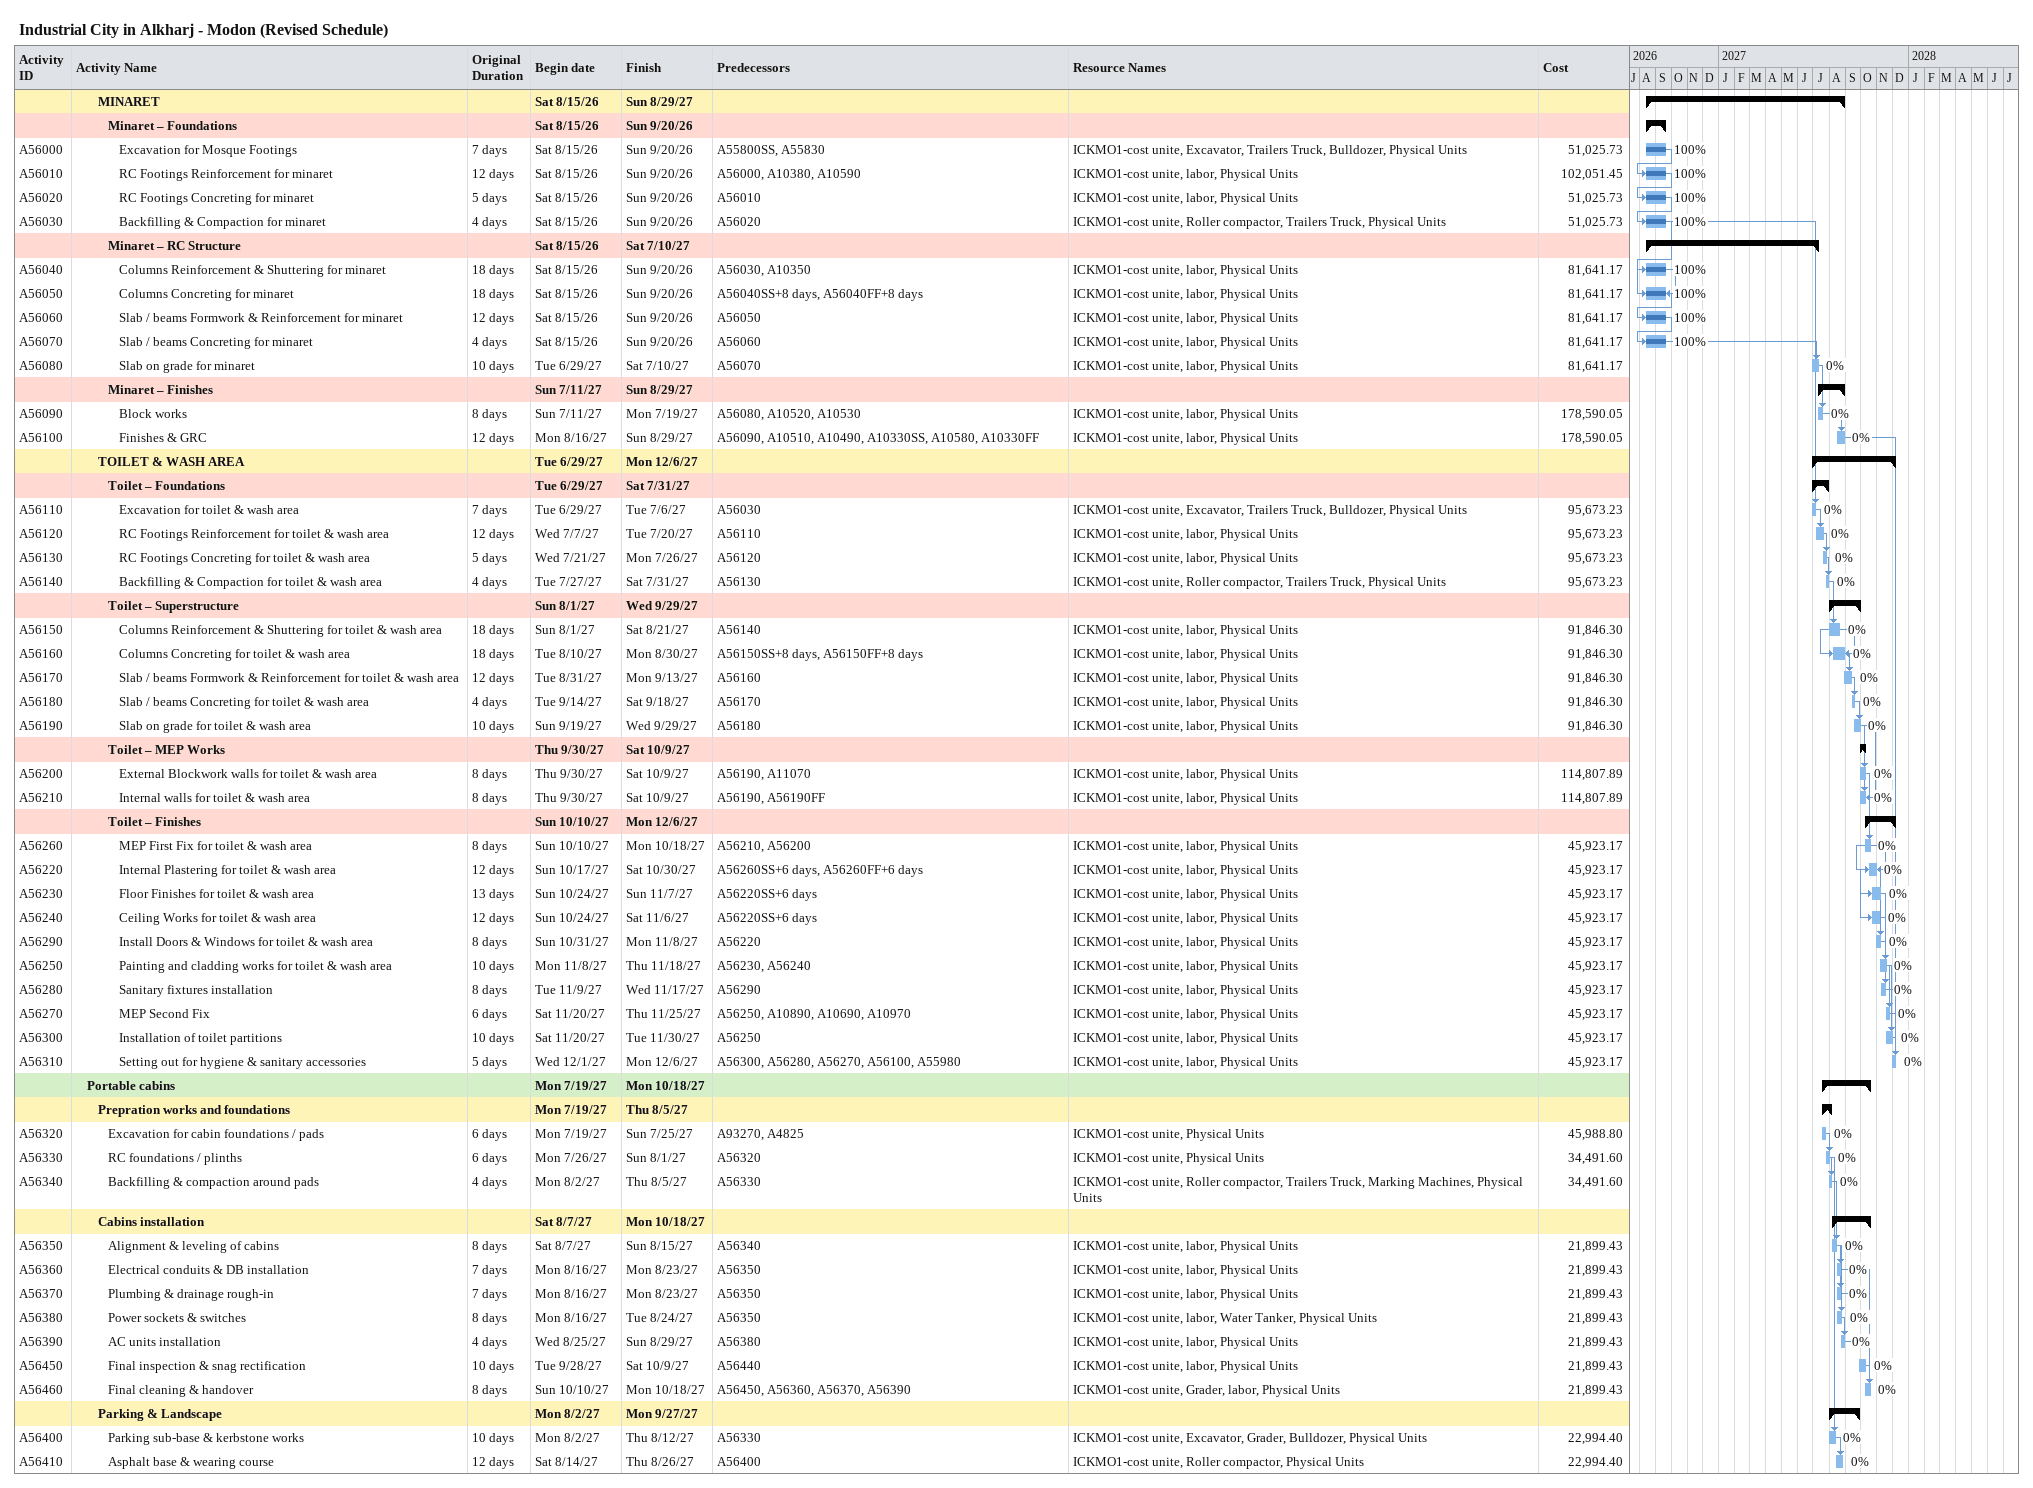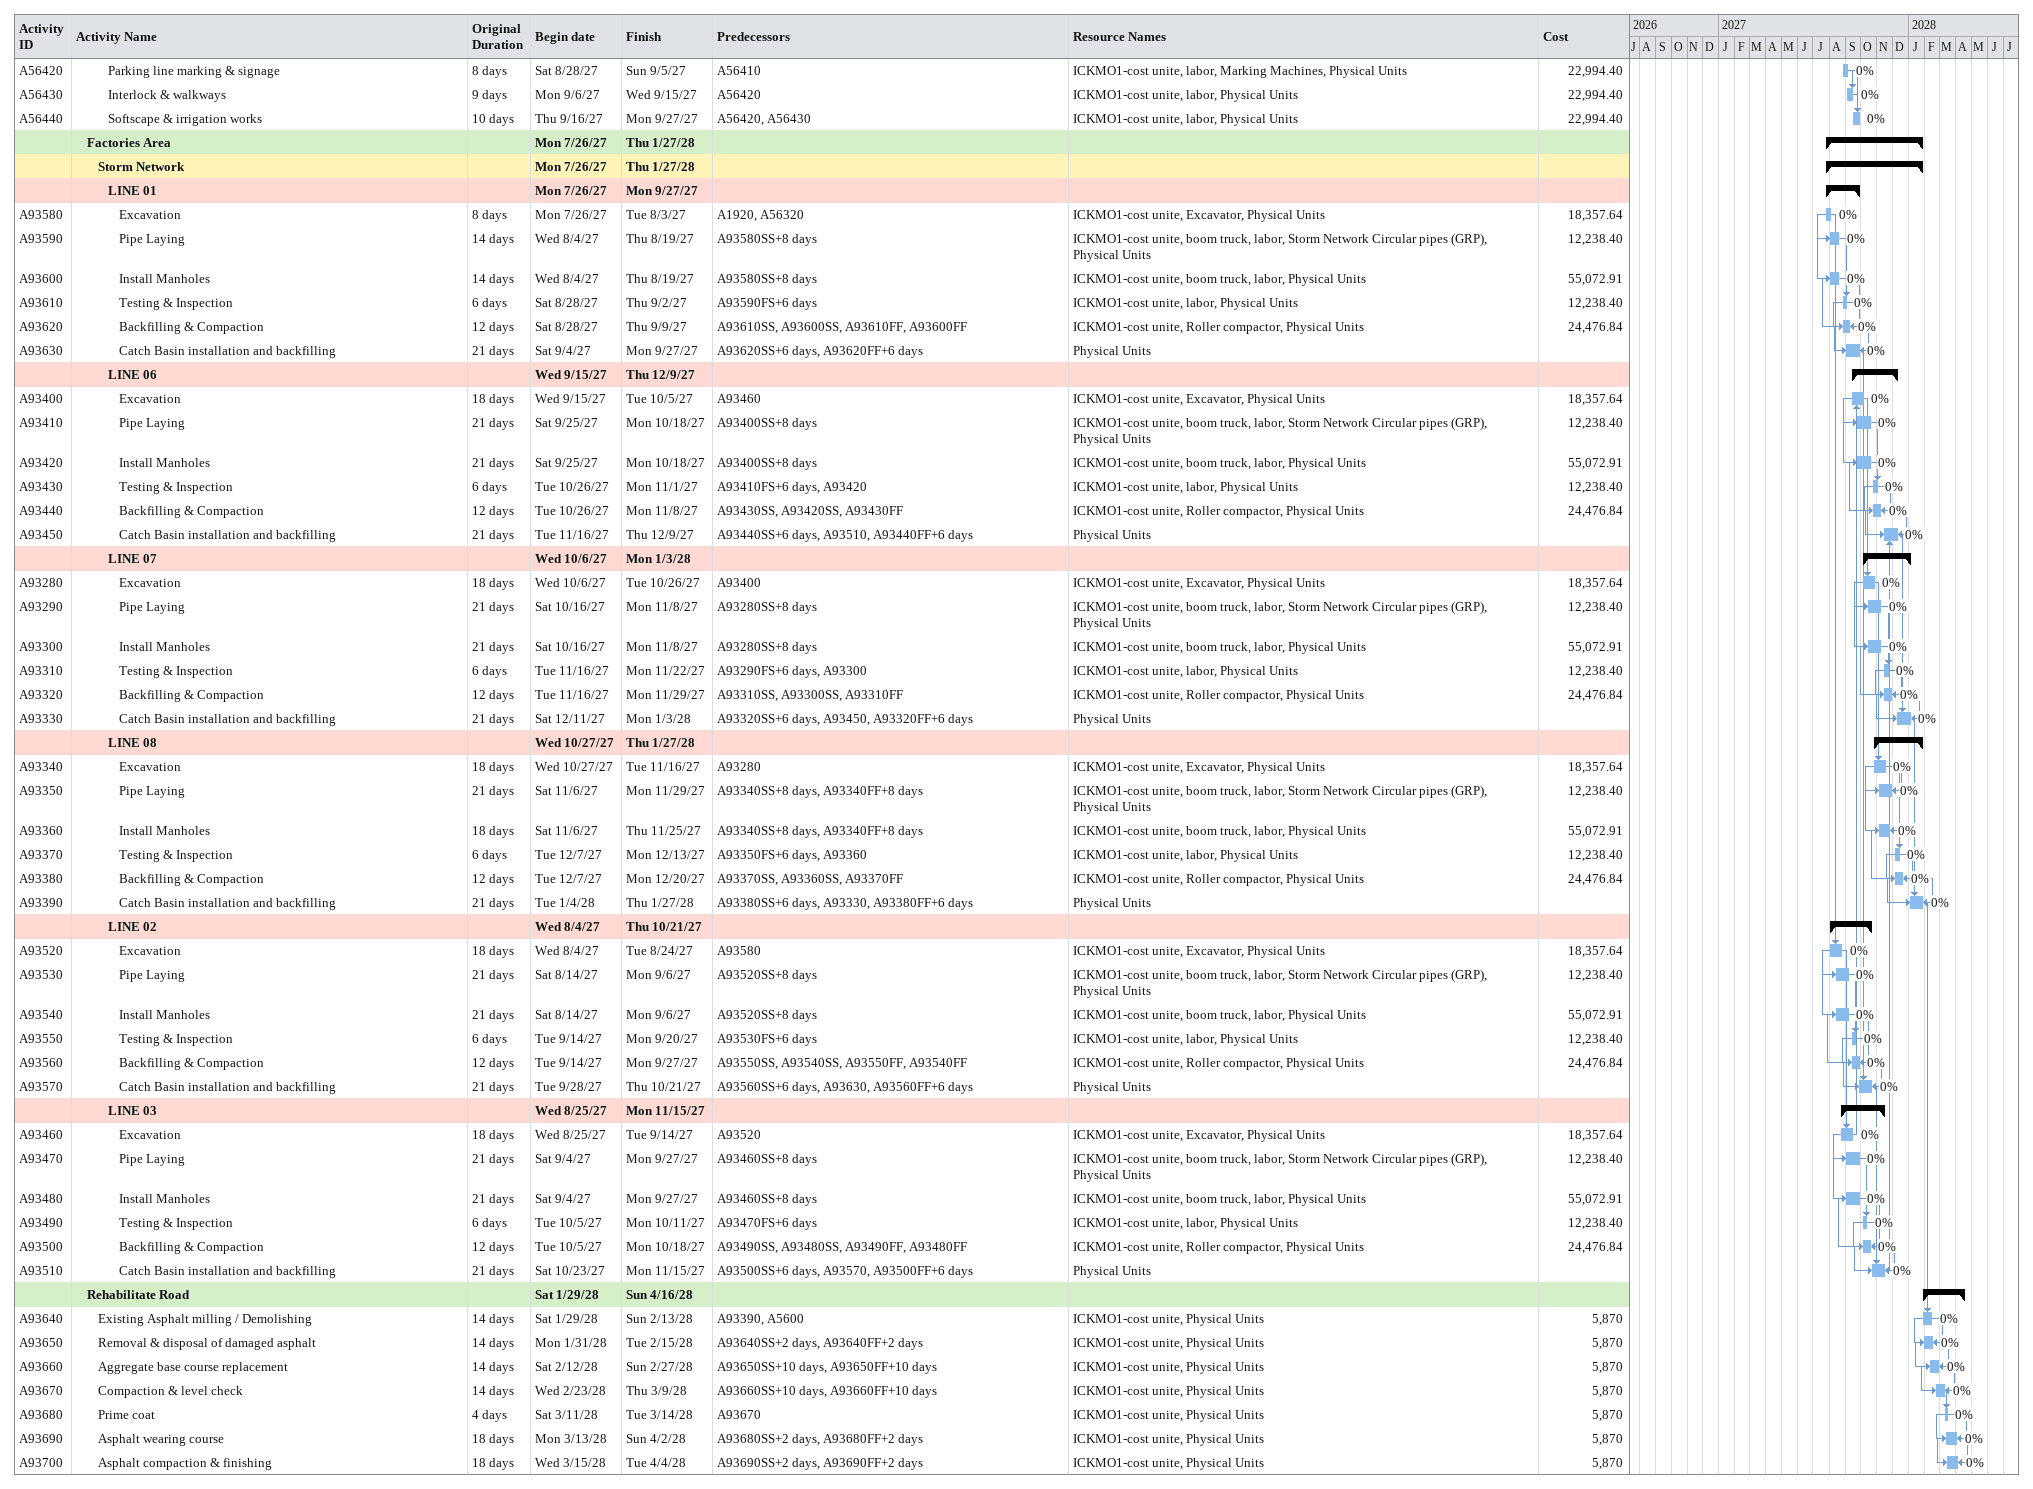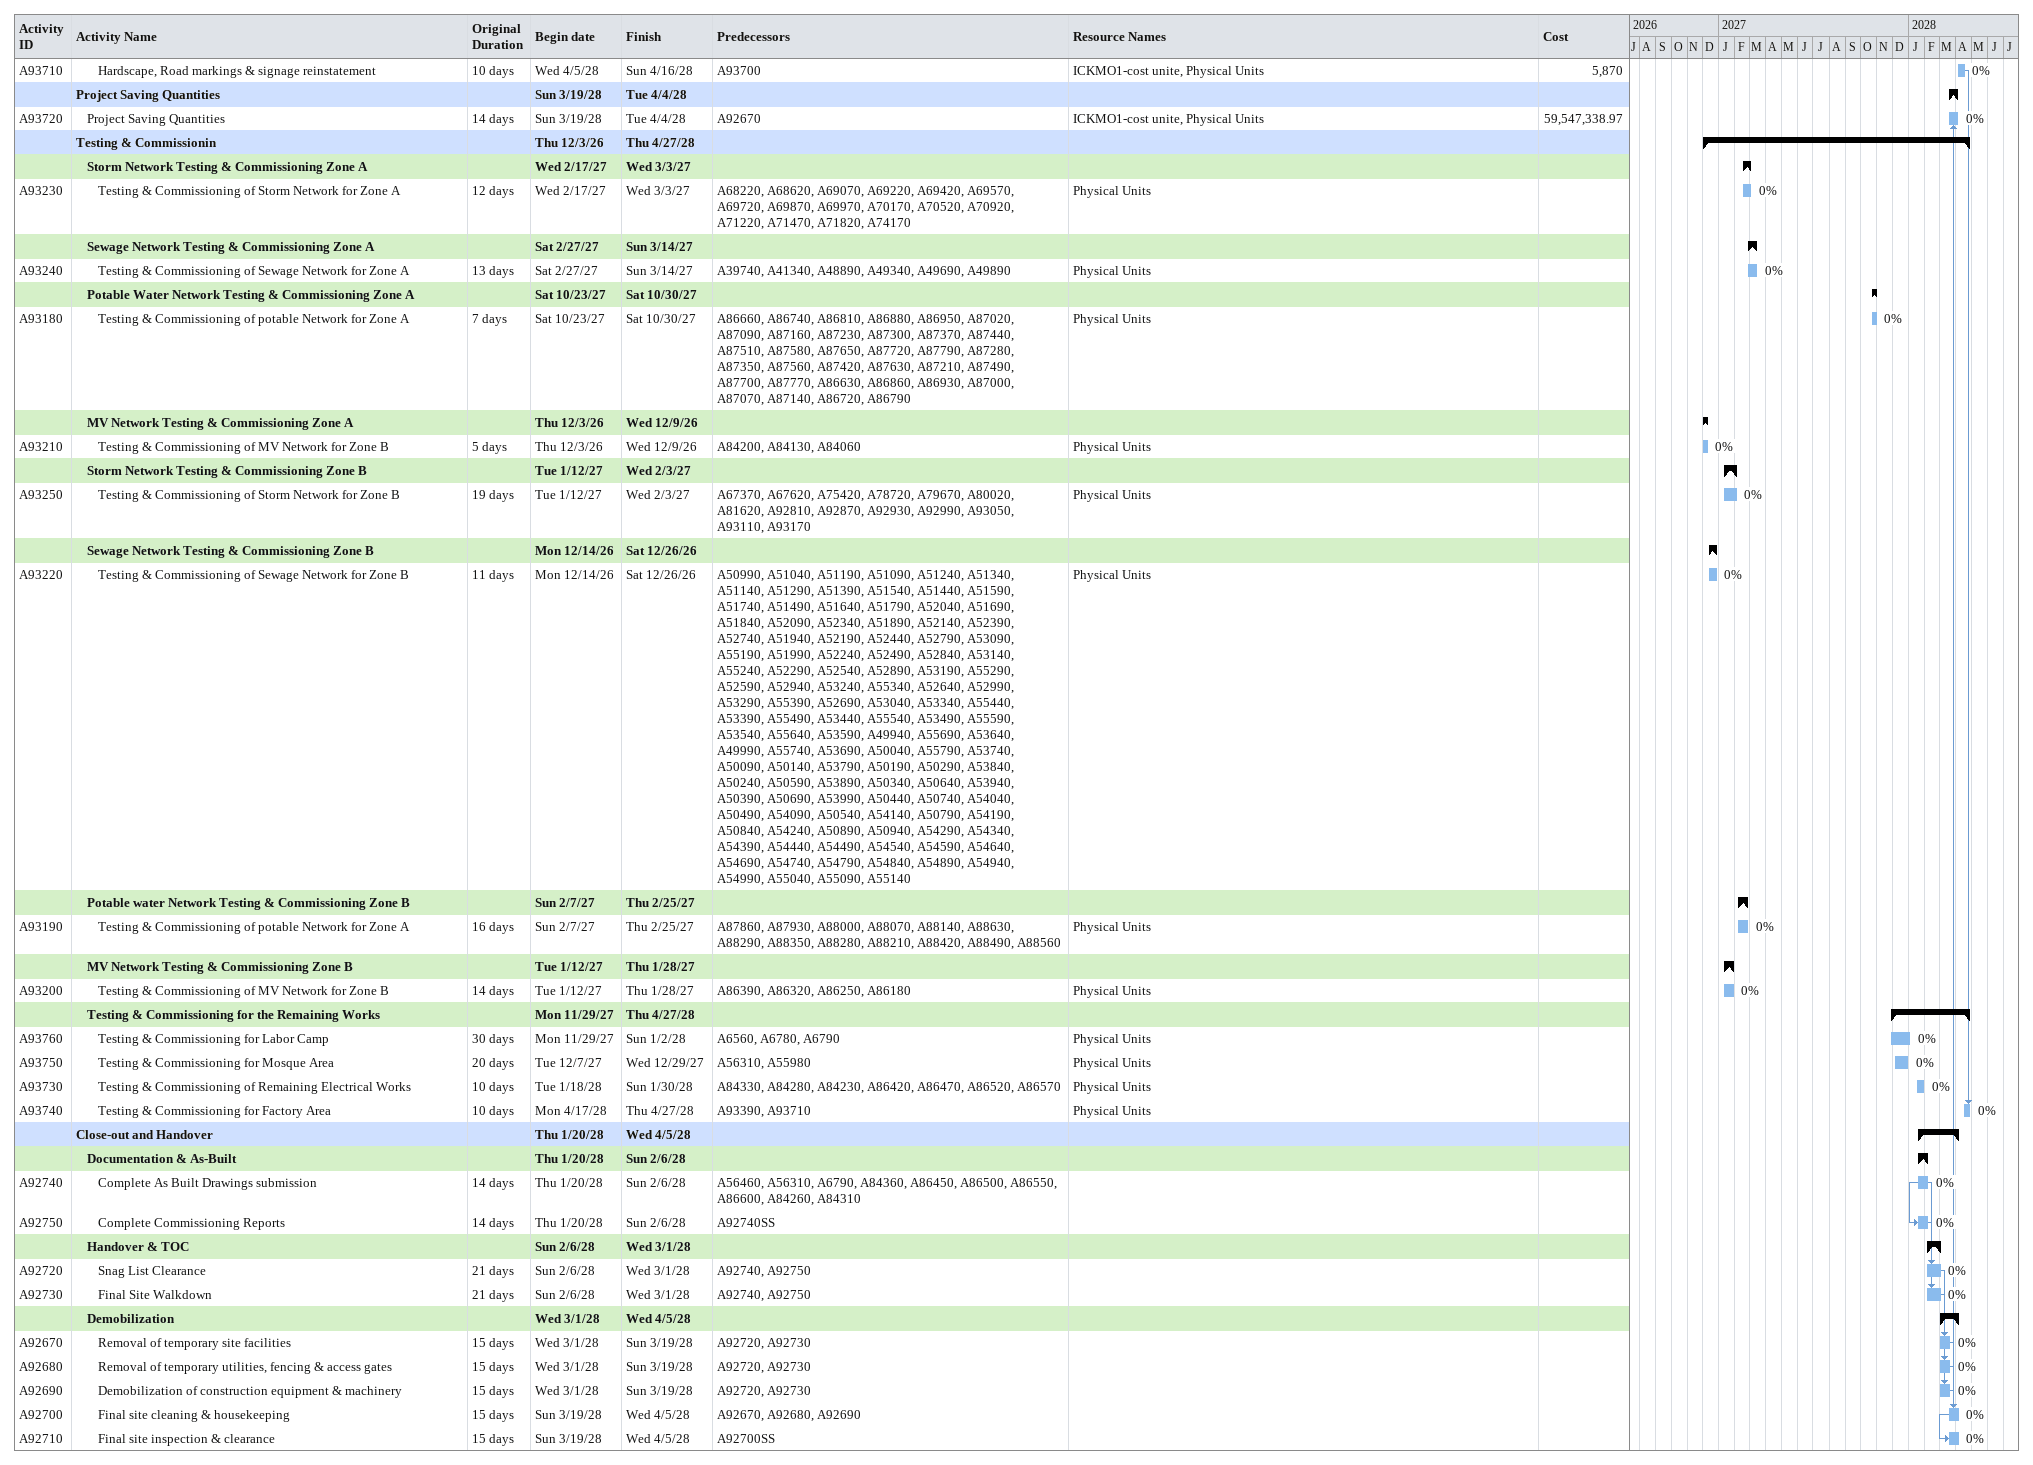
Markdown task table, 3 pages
Industrial City in Alkharj - Modon (Revised Schedule)

| ID | Level | Task | Original duration | Start | Finish | Predecessors | Resources | % complete | Cost |
|---|---|---|---|---|---|---|---|---|---|
|  | 3 | **MINARET** |  | 2026-08-15 | 2027-08-29 |  |  |  |  |
|  | 4 | **Minaret – Foundations** |  | 2026-08-15 | 2026-09-20 |  |  |  |  |
| A56000 | 5 | Excavation for Mosque Footings | 7d | 2026-08-15 | 2026-09-20 | A55800SS, A55830 | ICKMO1-cost unite, Excavator, Trailers Truck, Bulldozer, Physical Units | 100 | 51025.73 |
| A56010 | 5 | RC Footings Reinforcement for minaret | 12d | 2026-08-15 | 2026-09-20 | A56000, A10380, A10590 | ICKMO1-cost unite, labor, Physical Units | 100 | 102051.45 |
| A56020 | 5 | RC Footings Concreting for minaret | 5d | 2026-08-15 | 2026-09-20 | A56010 | ICKMO1-cost unite, labor, Physical Units | 100 | 51025.73 |
| A56030 | 5 | Backfilling & Compaction for minaret | 4d | 2026-08-15 | 2026-09-20 | A56020 | ICKMO1-cost unite, Roller compactor, Trailers Truck, Physical Units | 100 | 51025.73 |
|  | 4 | **Minaret – RC Structure** |  | 2026-08-15 | 2027-07-10 |  |  |  |  |
| A56040 | 5 | Columns Reinforcement & Shuttering for minaret | 18d | 2026-08-15 | 2026-09-20 | A56030, A10350 | ICKMO1-cost unite, labor, Physical Units | 100 | 81641.17 |
| A56050 | 5 | Columns Concreting for minaret | 18d | 2026-08-15 | 2026-09-20 | A56040SS+8d, A56040FF+8d | ICKMO1-cost unite, labor, Physical Units | 100 | 81641.17 |
| A56060 | 5 | Slab / beams Formwork & Reinforcement for minaret | 12d | 2026-08-15 | 2026-09-20 | A56050 | ICKMO1-cost unite, labor, Physical Units | 100 | 81641.17 |
| A56070 | 5 | Slab / beams Concreting for minaret | 4d | 2026-08-15 | 2026-09-20 | A56060 | ICKMO1-cost unite, labor, Physical Units | 100 | 81641.17 |
| A56080 | 5 | Slab on grade for minaret | 10d | 2027-06-29 | 2027-07-10 | A56070 | ICKMO1-cost unite, labor, Physical Units | 0 | 81641.17 |
|  | 4 | **Minaret – Finishes** |  | 2027-07-11 | 2027-08-29 |  |  |  |  |
| A56090 | 5 | Block works | 8d | 2027-07-11 | 2027-07-19 | A56080, A10520, A10530 | ICKMO1-cost unite, labor, Physical Units | 0 | 178590.05 |
| A56100 | 5 | Finishes & GRC | 12d | 2027-08-16 | 2027-08-29 | A56090, A10510, A10490, A10330SS, A10580, A10330FF | ICKMO1-cost unite, labor, Physical Units | 0 | 178590.05 |
|  | 3 | **TOILET & WASH AREA** |  | 2027-06-29 | 2027-12-06 |  |  |  |  |
|  | 4 | **Toilet – Foundations** |  | 2027-06-29 | 2027-07-31 |  |  |  |  |
| A56110 | 5 | Excavation for toilet & wash area | 7d | 2027-06-29 | 2027-07-06 | A56030 | ICKMO1-cost unite, Excavator, Trailers Truck, Bulldozer, Physical Units | 0 | 95673.23 |
| A56120 | 5 | RC Footings Reinforcement for toilet & wash area | 12d | 2027-07-07 | 2027-07-20 | A56110 | ICKMO1-cost unite, labor, Physical Units | 0 | 95673.23 |
| A56130 | 5 | RC Footings Concreting for toilet & wash area | 5d | 2027-07-21 | 2027-07-26 | A56120 | ICKMO1-cost unite, labor, Physical Units | 0 | 95673.23 |
| A56140 | 5 | Backfilling & Compaction for toilet & wash area | 4d | 2027-07-27 | 2027-07-31 | A56130 | ICKMO1-cost unite, Roller compactor, Trailers Truck, Physical Units | 0 | 95673.23 |
|  | 4 | **Toilet – Superstructure** |  | 2027-08-01 | 2027-09-29 |  |  |  |  |
| A56150 | 5 | Columns Reinforcement & Shuttering for toilet & wash area | 18d | 2027-08-01 | 2027-08-21 | A56140 | ICKMO1-cost unite, labor, Physical Units | 0 | 91846.30 |
| A56160 | 5 | Columns Concreting for toilet & wash area | 18d | 2027-08-10 | 2027-08-30 | A56150SS+8d, A56150FF+8d | ICKMO1-cost unite, labor, Physical Units | 0 | 91846.30 |
| A56170 | 5 | Slab / beams Formwork & Reinforcement for toilet & wash area | 12d | 2027-08-31 | 2027-09-13 | A56160 | ICKMO1-cost unite, labor, Physical Units | 0 | 91846.30 |
| A56180 | 5 | Slab / beams Concreting for toilet & wash area | 4d | 2027-09-14 | 2027-09-18 | A56170 | ICKMO1-cost unite, labor, Physical Units | 0 | 91846.30 |
| A56190 | 5 | Slab on grade for toilet & wash area | 10d | 2027-09-19 | 2027-09-29 | A56180 | ICKMO1-cost unite, labor, Physical Units | 0 | 91846.30 |
|  | 4 | **Toilet – MEP Works** |  | 2027-09-30 | 2027-10-09 |  |  |  |  |
| A56200 | 5 | External Blockwork walls for toilet & wash area | 8d | 2027-09-30 | 2027-10-09 | A56190, A11070 | ICKMO1-cost unite, labor, Physical Units | 0 | 114807.89 |
| A56210 | 5 | Internal walls for toilet & wash area | 8d | 2027-09-30 | 2027-10-09 | A56190, A56190FF | ICKMO1-cost unite, labor, Physical Units | 0 | 114807.89 |
|  | 4 | **Toilet – Finishes** |  | 2027-10-10 | 2027-12-06 |  |  |  |  |
| A56260 | 5 | MEP First Fix for toilet & wash area | 8d | 2027-10-10 | 2027-10-18 | A56210, A56200 | ICKMO1-cost unite, labor, Physical Units | 0 | 45923.17 |
| A56220 | 5 | Internal Plastering for toilet & wash area | 12d | 2027-10-17 | 2027-10-30 | A56260SS+6d, A56260FF+6d | ICKMO1-cost unite, labor, Physical Units | 0 | 45923.17 |
| A56230 | 5 | Floor Finishes for toilet & wash area | 13d | 2027-10-24 | 2027-11-07 | A56220SS+6d | ICKMO1-cost unite, labor, Physical Units | 0 | 45923.17 |
| A56240 | 5 | Ceiling Works for toilet & wash area | 12d | 2027-10-24 | 2027-11-06 | A56220SS+6d | ICKMO1-cost unite, labor, Physical Units | 0 | 45923.17 |
| A56290 | 5 | Install Doors & Windows for toilet & wash area | 8d | 2027-10-31 | 2027-11-08 | A56220 | ICKMO1-cost unite, labor, Physical Units | 0 | 45923.17 |
| A56250 | 5 | Painting and cladding works for toilet & wash area | 10d | 2027-11-08 | 2027-11-18 | A56230, A56240 | ICKMO1-cost unite, labor, Physical Units | 0 | 45923.17 |
| A56280 | 5 | Sanitary fixtures installation | 8d | 2027-11-09 | 2027-11-17 | A56290 | ICKMO1-cost unite, labor, Physical Units | 0 | 45923.17 |
| A56270 | 5 | MEP Second Fix | 6d | 2027-11-20 | 2027-11-25 | A56250, A10890, A10690, A10970 | ICKMO1-cost unite, labor, Physical Units | 0 | 45923.17 |
| A56300 | 5 | Installation of toilet partitions | 10d | 2027-11-20 | 2027-11-30 | A56250 | ICKMO1-cost unite, labor, Physical Units | 0 | 45923.17 |
| A56310 | 5 | Setting out for hygiene & sanitary accessories | 5d | 2027-12-01 | 2027-12-06 | A56300, A56280, A56270, A56100, A55980 | ICKMO1-cost unite, labor, Physical Units | 0 | 45923.17 |
|  | 2 | **Portable cabins** |  | 2027-07-19 | 2027-10-18 |  |  |  |  |
|  | 3 | **Prepration works and foundations** |  | 2027-07-19 | 2027-08-05 |  |  |  |  |
| A56320 | 4 | Excavation for cabin foundations / pads | 6d | 2027-07-19 | 2027-07-25 | A93270, A4825 | ICKMO1-cost unite, Physical Units | 0 | 45988.80 |
| A56330 | 4 | RC foundations / plinths | 6d | 2027-07-26 | 2027-08-01 | A56320 | ICKMO1-cost unite, Physical Units | 0 | 34491.60 |
| A56340 | 4 | Backfilling & compaction around pads | 4d | 2027-08-02 | 2027-08-05 | A56330 | ICKMO1-cost unite, Roller compactor, Trailers Truck, Marking Machines, Physical Units | 0 | 34491.60 |
|  | 3 | **Cabins installation** |  | 2027-08-07 | 2027-10-18 |  |  |  |  |
| A56350 | 4 | Alignment & leveling of cabins | 8d | 2027-08-07 | 2027-08-15 | A56340 | ICKMO1-cost unite, labor, Physical Units | 0 | 21899.43 |
| A56360 | 4 | Electrical conduits & DB installation | 7d | 2027-08-16 | 2027-08-23 | A56350 | ICKMO1-cost unite, labor, Physical Units | 0 | 21899.43 |
| A56370 | 4 | Plumbing & drainage rough-in | 7d | 2027-08-16 | 2027-08-23 | A56350 | ICKMO1-cost unite, labor, Physical Units | 0 | 21899.43 |
| A56380 | 4 | Power sockets & switches | 8d | 2027-08-16 | 2027-08-24 | A56350 | ICKMO1-cost unite, labor, Water Tanker, Physical Units | 0 | 21899.43 |
| A56390 | 4 | AC units installation | 4d | 2027-08-25 | 2027-08-29 | A56380 | ICKMO1-cost unite, labor, Physical Units | 0 | 21899.43 |
| A56450 | 4 | Final inspection & snag rectification | 10d | 2027-09-28 | 2027-10-09 | A56440 | ICKMO1-cost unite, labor, Physical Units | 0 | 21899.43 |
| A56460 | 4 | Final cleaning & handover | 8d | 2027-10-10 | 2027-10-18 | A56450, A56360, A56370, A56390 | ICKMO1-cost unite, Grader, labor, Physical Units | 0 | 21899.43 |
|  | 3 | **Parking & Landscape** |  | 2027-08-02 | 2027-09-27 |  |  |  |  |
| A56400 | 4 | Parking sub-base & kerbstone works | 10d | 2027-08-02 | 2027-08-12 | A56330 | ICKMO1-cost unite, Excavator, Grader, Bulldozer, Physical Units | 0 | 22994.40 |
| A56410 | 4 | Asphalt base & wearing course | 12d | 2027-08-14 | 2027-08-26 | A56400 | ICKMO1-cost unite, Roller compactor, Physical Units | 0 | 22994.40 |
| A56420 | 4 | Parking line marking & signage | 8d | 2027-08-28 | 2027-09-05 | A56410 | ICKMO1-cost unite, labor, Marking Machines, Physical Units | 0 | 22994.40 |
| A56430 | 4 | Interlock & walkways | 9d | 2027-09-06 | 2027-09-15 | A56420 | ICKMO1-cost unite, labor, Physical Units | 0 | 22994.40 |
| A56440 | 4 | Softscape & irrigation works | 10d | 2027-09-16 | 2027-09-27 | A56420, A56430 | ICKMO1-cost unite, labor, Physical Units | 0 | 22994.40 |
|  | 2 | **Factories Area** |  | 2027-07-26 | 2028-01-27 |  |  |  |  |
|  | 3 | **Storm Network** |  | 2027-07-26 | 2028-01-27 |  |  |  |  |
|  | 4 | **LINE 01** |  | 2027-07-26 | 2027-09-27 |  |  |  |  |
| A93580 | 5 | Excavation | 8d | 2027-07-26 | 2027-08-03 | A1920, A56320 | ICKMO1-cost unite, Excavator, Physical Units | 0 | 18357.64 |
| A93590 | 5 | Pipe Laying | 14d | 2027-08-04 | 2027-08-19 | A93580SS+8d | ICKMO1-cost unite, boom truck, labor, Storm Network Circular pipes (GRP), Physical Units | 0 | 12238.40 |
| A93600 | 5 | Install Manholes | 14d | 2027-08-04 | 2027-08-19 | A93580SS+8d | ICKMO1-cost unite, boom truck, labor, Physical Units | 0 | 55072.91 |
| A93610 | 5 | Testing & Inspection | 6d | 2027-08-28 | 2027-09-02 | A93590FS+6d | ICKMO1-cost unite, labor, Physical Units | 0 | 12238.40 |
| A93620 | 5 | Backfilling & Compaction | 12d | 2027-08-28 | 2027-09-09 | A93610SS, A93600SS, A93610FF, A93600FF | ICKMO1-cost unite, Roller compactor, Physical Units | 0 | 24476.84 |
| A93630 | 5 | Catch Basin installation and backfilling | 21d | 2027-09-04 | 2027-09-27 | A93620SS+6d, A93620FF+6d | Physical Units | 0 |  |
|  | 4 | **LINE 06** |  | 2027-09-15 | 2027-12-09 |  |  |  |  |
| A93400 | 5 | Excavation | 18d | 2027-09-15 | 2027-10-05 | A93460 | ICKMO1-cost unite, Excavator, Physical Units | 0 | 18357.64 |
| A93410 | 5 | Pipe Laying | 21d | 2027-09-25 | 2027-10-18 | A93400SS+8d | ICKMO1-cost unite, boom truck, labor, Storm Network Circular pipes (GRP), Physical Units | 0 | 12238.40 |
| A93420 | 5 | Install Manholes | 21d | 2027-09-25 | 2027-10-18 | A93400SS+8d | ICKMO1-cost unite, boom truck, labor, Physical Units | 0 | 55072.91 |
| A93430 | 5 | Testing & Inspection | 6d | 2027-10-26 | 2027-11-01 | A93410FS+6d, A93420 | ICKMO1-cost unite, labor, Physical Units | 0 | 12238.40 |
| A93440 | 5 | Backfilling & Compaction | 12d | 2027-10-26 | 2027-11-08 | A93430SS, A93420SS, A93430FF | ICKMO1-cost unite, Roller compactor, Physical Units | 0 | 24476.84 |
| A93450 | 5 | Catch Basin installation and backfilling | 21d | 2027-11-16 | 2027-12-09 | A93440SS+6d, A93510, A93440FF+6d | Physical Units | 0 |  |
|  | 4 | **LINE 07** |  | 2027-10-06 | 2028-01-03 |  |  |  |  |
| A93280 | 5 | Excavation | 18d | 2027-10-06 | 2027-10-26 | A93400 | ICKMO1-cost unite, Excavator, Physical Units | 0 | 18357.64 |
| A93290 | 5 | Pipe Laying | 21d | 2027-10-16 | 2027-11-08 | A93280SS+8d | ICKMO1-cost unite, boom truck, labor, Storm Network Circular pipes (GRP), Physical Units | 0 | 12238.40 |
| A93300 | 5 | Install Manholes | 21d | 2027-10-16 | 2027-11-08 | A93280SS+8d | ICKMO1-cost unite, boom truck, labor, Physical Units | 0 | 55072.91 |
| A93310 | 5 | Testing & Inspection | 6d | 2027-11-16 | 2027-11-22 | A93290FS+6d, A93300 | ICKMO1-cost unite, labor, Physical Units | 0 | 12238.40 |
| A93320 | 5 | Backfilling & Compaction | 12d | 2027-11-16 | 2027-11-29 | A93310SS, A93300SS, A93310FF | ICKMO1-cost unite, Roller compactor, Physical Units | 0 | 24476.84 |
| A93330 | 5 | Catch Basin installation and backfilling | 21d | 2027-12-11 | 2028-01-03 | A93320SS+6d, A93450, A93320FF+6d | Physical Units | 0 |  |
|  | 4 | **LINE 08** |  | 2027-10-27 | 2028-01-27 |  |  |  |  |
| A93340 | 5 | Excavation | 18d | 2027-10-27 | 2027-11-16 | A93280 | ICKMO1-cost unite, Excavator, Physical Units | 0 | 18357.64 |
| A93350 | 5 | Pipe Laying | 21d | 2027-11-06 | 2027-11-29 | A93340SS+8d, A93340FF+8d | ICKMO1-cost unite, boom truck, labor, Storm Network Circular pipes (GRP), Physical Units | 0 | 12238.40 |
| A93360 | 5 | Install Manholes | 18d | 2027-11-06 | 2027-11-25 | A93340SS+8d, A93340FF+8d | ICKMO1-cost unite, boom truck, labor, Physical Units | 0 | 55072.91 |
| A93370 | 5 | Testing & Inspection | 6d | 2027-12-07 | 2027-12-13 | A93350FS+6d, A93360 | ICKMO1-cost unite, labor, Physical Units | 0 | 12238.40 |
| A93380 | 5 | Backfilling & Compaction | 12d | 2027-12-07 | 2027-12-20 | A93370SS, A93360SS, A93370FF | ICKMO1-cost unite, Roller compactor, Physical Units | 0 | 24476.84 |
| A93390 | 5 | Catch Basin installation and backfilling | 21d | 2028-01-04 | 2028-01-27 | A93380SS+6d, A93330, A93380FF+6d | Physical Units | 0 |  |
|  | 4 | **LINE 02** |  | 2027-08-04 | 2027-10-21 |  |  |  |  |
| A93520 | 5 | Excavation | 18d | 2027-08-04 | 2027-08-24 | A93580 | ICKMO1-cost unite, Excavator, Physical Units | 0 | 18357.64 |
| A93530 | 5 | Pipe Laying | 21d | 2027-08-14 | 2027-09-06 | A93520SS+8d | ICKMO1-cost unite, boom truck, labor, Storm Network Circular pipes (GRP), Physical Units | 0 | 12238.40 |
| A93540 | 5 | Install Manholes | 21d | 2027-08-14 | 2027-09-06 | A93520SS+8d | ICKMO1-cost unite, boom truck, labor, Physical Units | 0 | 55072.91 |
| A93550 | 5 | Testing & Inspection | 6d | 2027-09-14 | 2027-09-20 | A93530FS+6d | ICKMO1-cost unite, labor, Physical Units | 0 | 12238.40 |
| A93560 | 5 | Backfilling & Compaction | 12d | 2027-09-14 | 2027-09-27 | A93550SS, A93540SS, A93550FF, A93540FF | ICKMO1-cost unite, Roller compactor, Physical Units | 0 | 24476.84 |
| A93570 | 5 | Catch Basin installation and backfilling | 21d | 2027-09-28 | 2027-10-21 | A93560SS+6d, A93630, A93560FF+6d | Physical Units | 0 |  |
|  | 4 | **LINE 03** |  | 2027-08-25 | 2027-11-15 |  |  |  |  |
| A93460 | 5 | Excavation | 18d | 2027-08-25 | 2027-09-14 | A93520 | ICKMO1-cost unite, Excavator, Physical Units | 0 | 18357.64 |
| A93470 | 5 | Pipe Laying | 21d | 2027-09-04 | 2027-09-27 | A93460SS+8d | ICKMO1-cost unite, boom truck, labor, Storm Network Circular pipes (GRP), Physical Units | 0 | 12238.40 |
| A93480 | 5 | Install Manholes | 21d | 2027-09-04 | 2027-09-27 | A93460SS+8d | ICKMO1-cost unite, boom truck, labor, Physical Units | 0 | 55072.91 |
| A93490 | 5 | Testing & Inspection | 6d | 2027-10-05 | 2027-10-11 | A93470FS+6d | ICKMO1-cost unite, labor, Physical Units | 0 | 12238.40 |
| A93500 | 5 | Backfilling & Compaction | 12d | 2027-10-05 | 2027-10-18 | A93490SS, A93480SS, A93490FF, A93480FF | ICKMO1-cost unite, Roller compactor, Physical Units | 0 | 24476.84 |
| A93510 | 5 | Catch Basin installation and backfilling | 21d | 2027-10-23 | 2027-11-15 | A93500SS+6d, A93570, A93500FF+6d | Physical Units | 0 |  |
|  | 2 | **Rehabilitate Road** |  | 2028-01-29 | 2028-04-16 |  |  |  |  |
| A93640 | 3 | Existing Asphalt milling / Demolishing | 14d | 2028-01-29 | 2028-02-13 | A93390, A5600 | ICKMO1-cost unite, Physical Units | 0 | 5870 |
| A93650 | 3 | Removal & disposal of damaged asphalt | 14d | 2028-01-31 | 2028-02-15 | A93640SS+2d, A93640FF+2d | ICKMO1-cost unite, Physical Units | 0 | 5870 |
| A93660 | 3 | Aggregate base course replacement | 14d | 2028-02-12 | 2028-02-27 | A93650SS+10d, A93650FF+10d | ICKMO1-cost unite, Physical Units | 0 | 5870 |
| A93670 | 3 | Compaction & level check | 14d | 2028-02-23 | 2028-03-09 | A93660SS+10d, A93660FF+10d | ICKMO1-cost unite, Physical Units | 0 | 5870 |
| A93680 | 3 | Prime coat | 4d | 2028-03-11 | 2028-03-14 | A93670 | ICKMO1-cost unite, Physical Units | 0 | 5870 |
| A93690 | 3 | Asphalt wearing course | 18d | 2028-03-13 | 2028-04-02 | A93680SS+2d, A93680FF+2d | ICKMO1-cost unite, Physical Units | 0 | 5870 |
| A93700 | 3 | Asphalt compaction & finishing | 18d | 2028-03-15 | 2028-04-04 | A93690SS+2d, A93690FF+2d | ICKMO1-cost unite, Physical Units | 0 | 5870 |
| A93710 | 3 | Hardscape, Road markings & signage reinstatement | 10d | 2028-04-05 | 2028-04-16 | A93700 | ICKMO1-cost unite, Physical Units | 0 | 5870 |
|  | 1 | **Project Saving Quantities** |  | 2028-03-19 | 2028-04-04 |  |  |  |  |
| A93720 | 2 | Project Saving Quantities | 14d | 2028-03-19 | 2028-04-04 | A92670 | ICKMO1-cost unite, Physical Units | 0 | 59547338.97 |
|  | 1 | **Testing & Commissionin** |  | 2026-12-03 | 2028-04-27 |  |  |  |  |
|  | 2 | **Storm Network Testing & Commissioning Zone A** |  | 2027-02-17 | 2027-03-03 |  |  |  |  |
| A93230 | 3 | Testing & Commissioning of Storm Network for Zone A | 12d | 2027-02-17 | 2027-03-03 | A68220, A68620, A69070, A69220, A69420, A69570, A69720, A69870, A69970, A70170, A70520, A70920, A71220, A71470, A71820, A74170 | Physical Units | 0 |  |
|  | 2 | **Sewage Network Testing & Commissioning Zone A** |  | 2027-02-27 | 2027-03-14 |  |  |  |  |
| A93240 | 3 | Testing & Commissioning of Sewage Network for Zone A | 13d | 2027-02-27 | 2027-03-14 | A39740, A41340, A48890, A49340, A49690, A49890 | Physical Units | 0 |  |
|  | 2 | **Potable Water Network Testing & Commissioning Zone A** |  | 2027-10-23 | 2027-10-30 |  |  |  |  |
| A93180 | 3 | Testing & Commissioning of potable Network for Zone A | 7d | 2027-10-23 | 2027-10-30 | A86660, A86740, A86810, A86880, A86950, A87020, A87090, A87160, A87230, A87300, A87370, A87440, A87510, A87580, A87650, A87720, A87790, A87280, A87350, A87560, A87420, A87630, A87210, A87490, A87700, A87770, A86630, A86860, A86930, A87000, A87070, A87140, A86720, A86790 | Physical Units | 0 |  |
|  | 2 | **MV Network Testing & Commissioning Zone A** |  | 2026-12-03 | 2026-12-09 |  |  |  |  |
| A93210 | 3 | Testing & Commissioning of MV Network for Zone B | 5d | 2026-12-03 | 2026-12-09 | A84200, A84130, A84060 | Physical Units | 0 |  |
|  | 2 | **Storm Network Testing & Commissioning Zone B** |  | 2027-01-12 | 2027-02-03 |  |  |  |  |
| A93250 | 3 | Testing & Commissioning of Storm Network for Zone B | 19d | 2027-01-12 | 2027-02-03 | A67370, A67620, A75420, A78720, A79670, A80020, A81620, A92810, A92870, A92930, A92990, A93050, A93110, A93170 | Physical Units | 0 |  |
|  | 2 | **Sewage Network Testing & Commissioning Zone B** |  | 2026-12-14 | 2026-12-26 |  |  |  |  |
| A93220 | 3 | Testing & Commissioning of Sewage Network for Zone B | 11d | 2026-12-14 | 2026-12-26 | A50990, A51040, A51190, A51090, A51240, A51340, A51140, A51290, A51390, A51540, A51440, A51590, A51740, A51490, A51640, A51790, A52040, A51690, A51840, A52090, A52340, A51890, A52140, A52390, A52740, A51940, A52190, A52440, A52790, A53090, A55190, A51990, A52240, A52490, A52840, A53140, A55240, A52290, A52540, A52890, A53190, A55290, A52590, A52940, A53240, A55340, A52640, A52990, A53290, A55390, A52690, A53040, A53340, A55440, A53390, A55490, A53440, A55540, A53490, A55590, A53540, A55640, A53590, A49940, A55690, A53640, A49990, A55740, A53690, A50040, A55790, A53740, A50090, A50140, A53790, A50190, A50290, A53840, A50240, A50590, A53890, A50340, A50640, A53940, A50390, A50690, A53990, A50440, A50740, A54040, A50490, A54090, A50540, A54140, A50790, A54190, A50840, A54240, A50890, A50940, A54290, A54340, A54390, A54440, A54490, A54540, A54590, A54640, A54690, A54740, A54790, A54840, A54890, A54940, A54990, A55040, A55090, A55140 | Physical Units | 0 |  |
|  | 2 | **Potable water Network Testing & Commissioning Zone B** |  | 2027-02-07 | 2027-02-25 |  |  |  |  |
| A93190 | 3 | Testing & Commissioning of potable Network for Zone A | 16d | 2027-02-07 | 2027-02-25 | A87860, A87930, A88000, A88070, A88140, A88630, A88290, A88350, A88280, A88210, A88420, A88490, A88560 | Physical Units | 0 |  |
|  | 2 | **MV Network Testing & Commissioning Zone B** |  | 2027-01-12 | 2027-01-28 |  |  |  |  |
| A93200 | 3 | Testing & Commissioning of MV Network for Zone B | 14d | 2027-01-12 | 2027-01-28 | A86390, A86320, A86250, A86180 | Physical Units | 0 |  |
|  | 2 | **Testing & Commissioning for the Remaining Works** |  | 2027-11-29 | 2028-04-27 |  |  |  |  |
| A93760 | 3 | Testing & Commissioning for Labor Camp | 30d | 2027-11-29 | 2028-01-02 | A6560, A6780, A6790 | Physical Units | 0 |  |
| A93750 | 3 | Testing & Commissioning for Mosque Area | 20d | 2027-12-07 | 2027-12-29 | A56310, A55980 | Physical Units | 0 |  |
| A93730 | 3 | Testing & Commissioning of Remaining Electrical Works | 10d | 2028-01-18 | 2028-01-30 | A84330, A84280, A84230, A86420, A86470, A86520, A86570 | Physical Units | 0 |  |
| A93740 | 3 | Testing & Commissioning for Factory Area | 10d | 2028-04-17 | 2028-04-27 | A93390, A93710 | Physical Units | 0 |  |
|  | 1 | **Close-out and Handover** |  | 2028-01-20 | 2028-04-05 |  |  |  |  |
|  | 2 | **Documentation & As-Built** |  | 2028-01-20 | 2028-02-06 |  |  |  |  |
| A92740 | 3 | Complete As Built Drawings submission | 14d | 2028-01-20 | 2028-02-06 | A56460, A56310, A6790, A84360, A86450, A86500, A86550, A86600, A84260, A84310 |  | 0 |  |
| A92750 | 3 | Complete Commissioning Reports | 14d | 2028-01-20 | 2028-02-06 | A92740SS |  | 0 |  |
|  | 2 | **Handover & TOC** |  | 2028-02-06 | 2028-03-01 |  |  |  |  |
| A92720 | 3 | Snag List Clearance | 21d | 2028-02-06 | 2028-03-01 | A92740, A92750 |  | 0 |  |
| A92730 | 3 | Final Site Walkdown | 21d | 2028-02-06 | 2028-03-01 | A92740, A92750 |  | 0 |  |
|  | 2 | **Demobilization** |  | 2028-03-01 | 2028-04-05 |  |  |  |  |
| A92670 | 3 | Removal of temporary site facilities | 15d | 2028-03-01 | 2028-03-19 | A92720, A92730 |  | 0 |  |
| A92680 | 3 | Removal of temporary utilities, fencing & access gates | 15d | 2028-03-01 | 2028-03-19 | A92720, A92730 |  | 0 |  |
| A92690 | 3 | Demobilization of construction equipment & machinery | 15d | 2028-03-01 | 2028-03-19 | A92720, A92730 |  | 0 |  |
| A92700 | 3 | Final site cleaning & housekeeping | 15d | 2028-03-19 | 2028-04-05 | A92670, A92680, A92690 |  | 0 |  |
| A92710 | 3 | Final site inspection & clearance | 15d | 2028-03-19 | 2028-04-05 | A92700SS |  | 0 |  |
